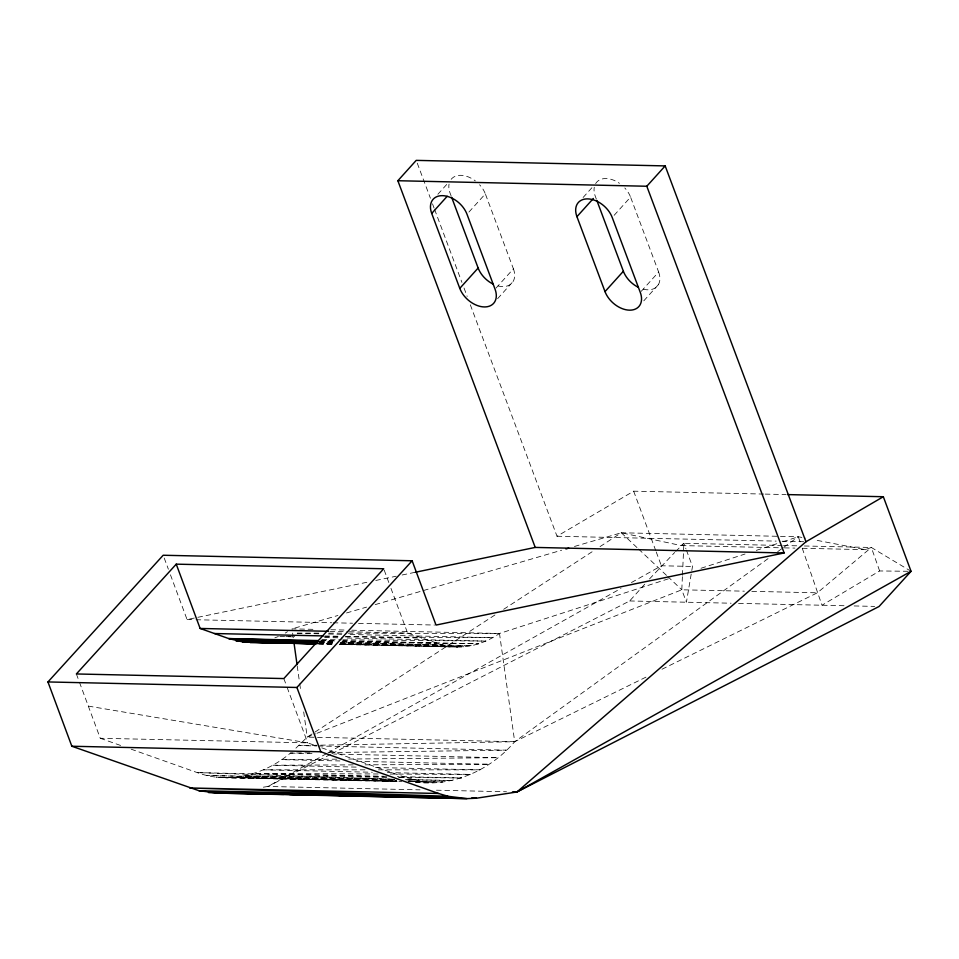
<?xml version="1.0" encoding="UTF-8"?>
<svg xmlns="http://www.w3.org/2000/svg" width="959" height="959" viewBox="0 0 959 959"><rect width="100%" height="100%" fill="white"/><g stroke="black" fill="none" stroke-linecap="round" stroke-linejoin="round"><path stroke-width="0.72" stroke-dasharray="4.79 3.6" d="M686.416 550.118L692.494 566.457L686.416 602.228L681.801 589.797L682.388 576.719M682.448 575.268L683.887 543.309L782.076 545.491M437.867 194.281L447.529 183.565M468.915 212.083L485.35 193.874A21.805 14.577 42.1 0 0 479.572 184.739M496.019 288.084L513.413 268.82L485.35 193.874M583.084 197.506L592.746 186.801M497.601 298.681L513.065 281.55M614.144 215.307L630.566 197.098A21.805 14.577 42.1 0 0 624.8 187.964M641.235 291.32L658.641 272.044L630.566 197.098M643.789 300.838L658.282 284.775M331.886 753.69L629.667 600.957L645.515 583.36M649.483 578.96L674.68 552.492M494.916 614.995L307.228 737.111L294.713 749.315M675.699 551.473L683.887 543.309L685.913 548.752M574.465 546.474L621.3 532.772L681.25 545.575L683.887 543.309M662.01 669.238L817.368 592.806L871.335 547.469L909.767 570.533M309.805 752.815L290.433 753.079C265.187 774.488 229.033 784.51 197.278 772.618L131.203 749.207M768.027 558.653L514.695 741.715C490.013 770.7 451.833 787.495 413.641 781.933L433.048 782.364L408.582 781.273M777.713 551.641L782.568 548.14M783.779 547.265L798.32 536.752L805.596 538.155M503.679 609.301L595.024 549.867M600.022 546.618L621.3 532.772L778.984 536.321M285.267 633.06L287.52 631.669M668.387 578.828L499.495 633.479C487.148 641.883 472.487 647.217 457.455 647.049L339.546 644.436M908.053 571.276L879.631 570.953L821.995 605.237L801.185 545.156M470.33 304.83L557.011 536.249L633.659 491.176L763.736 494.065M326.599 753.582L267.981 786.464L260.74 787.579M327.894 752.851L620.988 588.418M631.406 582.569L661.374 565.762L692.494 566.457M330.555 754.373L267.981 786.464L420.03 789.844M645.946 677.15L514.695 741.715L298.98 745.563L316.89 745.958M303.691 711.902L307.228 737.111L315.583 733.827M316.973 733.275L681.801 589.797L744.364 591.176M274.849 637.831L278.362 636.5M879.631 570.953L871.335 547.469L865.258 549.663L814.335 539.845M701.029 568.267L745.023 554.026M756.303 550.37L777.317 543.561M782.916 541.751L798.32 536.752L800.705 543.753M294.892 628.037L337.916 615.486M346.523 612.969L366.59 607.119M375.197 604.614L561.614 550.226M170.45 574.813L187.065 619.55L368.46 581.969M375.772 580.459L396.247 576.215M402.097 575.004L415.259 572.271M329.165 752.563L506.448 750.166L318.388 745.982M336.813 759.156L281.634 759.648L339.846 760.943M348.752 759.048L497.901 757.694L333.72 754.05M353.236 764.874L272.608 765.246L356.197 767.104M365.175 764.826L489.09 764.263L356.257 761.314M365.019 769.837L263.401 769.825L372.368 772.247M378.469 769.837L480.075 769.849L372.607 767.464M297.242 633.084L321.217 633.132M328.709 633.144L342.183 633.168M348.177 633.18L499.495 633.479L514.695 741.715L307.228 737.111M285.806 636.536L294.737 636.584M324.502 636.752L339.39 636.836M345.348 636.86L492.722 637.675L349.436 634.486M378.17 773.985L254.063 773.374L383.912 776.263M390.133 774.045L470.869 774.428L385.794 772.546M321.984 639.617L341.356 639.797M342.842 639.809L485.817 641.103L344.029 637.951M386.729 777.269L244.617 775.891L393.873 779.211M398.692 777.377L461.531 777.989L397.35 776.562M319.395 641.751L335.782 641.955M341.74 642.027L478.817 643.777L342.986 640.756M393.717 779.655L235.111 777.353L396.307 780.938M405.693 779.823L452.085 780.506L405.813 779.475M318.232 643.141L334.631 643.417M340.589 643.513L471.732 645.659L340.385 642.734M318.544 643.825L333.444 644.124M339.414 644.244L464.6 646.75L339.222 643.969M396.175 781.058L225.581 777.749L401.701 781.669M408.15 781.297L442.567 781.957L408.246 781.201M765.222 494.101L786.152 494.568M557.011 536.249L776.143 541.116M782.112 541.248L805.956 541.775M783.563 545.515L798.439 545.851M804.385 545.983L871.335 547.469M681.25 545.575L782.976 547.841M784.474 547.877L794.939 548.104M802.419 548.272L866.972 549.699M751.82 591.343L817.368 592.806M629.667 600.957L731.106 603.211M738.562 603.379L845.394 605.752M854.169 605.944L874.656 606.4M187.065 619.55L194.521 619.706M196.008 619.742L331.67 622.763M333.157 622.787L352.54 623.218M358.51 623.35L434.535 625.04M312.922 629.332L292.027 628.864L293.274 637.771M330.831 629.727L345.755 630.063M351.725 630.195L499.495 633.479M329.98 631.334L347.889 631.729M349.388 631.765L407.599 633.06L443.238 645.275L457.455 647.049L339.726 644.256M297.206 633.324L321.085 633.851M328.541 634.019L341.979 634.319M324.849 635.961L339.762 636.285M345.731 636.416L421.816 638.095M279.848 636.524L294.773 636.86M324.622 637.519L342.543 637.927M320.606 640.252L337.017 640.624M321.301 640.648L336.225 640.984M342.195 641.115L436.225 643.201M319.491 642.278L334.415 642.602M319.359 642.518L334.283 642.854M340.253 642.986L443.238 645.275L341.955 642.122M318.328 643.501L333.9 643.98M318.64 643.969L333.576 644.304M79.489 682.34L100.263 738.262L307.731 742.865L316.17 745.85M290.433 753.079L312.826 753.582M386.837 776.826L197.278 772.618L394.652 779.331M398.776 777.09L404.746 777.222L423.53 781.705L408.606 781.369M394.688 779.559L206.629 775.387L396.606 780.926M396.666 781.106L216.075 777.102L397.134 781.489M436.429 790.204L506.496 791.762M780.47 536.345L798.32 536.752M318.856 643.765L333.756 644.112M319.203 642.962L334.104 643.369M340.061 643.537L450.322 646.558M319.611 641.427L335.998 641.931M88.324 706.112L307.731 742.865L286.957 686.956M321.792 747.84L404.746 777.222M100.263 738.262L121.361 745.73M621.3 532.772L637.507 548.045M638.586 549.063L666.673 575.532M667.752 576.551L681.801 589.797M596.342 199.1L595.299 196.319A21.805 14.577 42.1 0 1 594.256 187.281M451.114 195.864L450.071 193.095A21.805 14.577 42.1 0 1 449.04 184.056M417.273 163.174L430.411 198.237M432.509 203.847L434.079 208.055M434.607 209.458L461.926 282.39M464.024 288L467.177 296.415M633.659 491.176L655.728 550.562M656.232 551.952L661.374 565.762M384.223 570.161L388.898 582.736M390.972 588.335L407.599 633.06M283.84 678.564L286.441 685.553M164.217 558.042L168.376 569.226M76.372 673.961L78.974 680.95M297.23 665.942L299.52 682.245M299.735 683.731L300.778 691.139M595.647 183.589A21.805 14.577 42.1 0 1 619.442 183.313M658.641 272.044A21.805 14.577 42.1 0 1 643.01 289.103M513.413 268.82A21.805 14.577 42.1 0 1 495.323 285.063M451.162 179.309A21.805 14.577 42.1 0 1 475.364 180.915M414.084 779.991L406.628 779.823L414.084 779.991"/><path stroke-width="1.44" d="M784.138 552.959L535.218 547.421L397.865 180.724L416.218 160.369L665.174 165.907L805.956 541.775L516.937 791.99L476.407 798.224L466.877 798.631L217.921 793.093L198.969 790.719L71.841 746.246L47.95 681.945L163.174 555.249L412.13 560.775L436.021 625.076L784.138 552.959L646.81 186.25L665.174 165.907M431.718 213.437A21.805 14.577 42.1 0 1 442.543 195.66A21.805 14.577 42.1 0 1 466.985 214.217L495.048 289.162A21.805 14.577 42.1 0 1 484.223 306.94A21.805 14.577 42.1 0 1 459.781 288.371L431.718 213.437L447.182 196.307M459.781 288.371L478.145 268.029L451.629 197.254M576.934 216.662A21.805 14.577 42.1 0 1 587.759 198.885A21.805 14.577 42.1 0 1 612.202 217.453L640.276 292.387A21.805 14.577 42.1 0 1 629.452 310.165A21.805 14.577 42.1 0 1 605.009 291.608L576.934 216.662L593.369 198.465M605.009 291.608L623.374 271.253L596.858 200.479M176.24 564.156L76.372 673.961L283.84 678.564L383.708 568.759L176.24 564.156L200.131 628.457L228.769 638.586L242.855 641.955L315.655 643.909M47.95 681.945L296.906 687.471L412.13 560.775M787.651 494.592L883.335 496.726L911.05 571.312L879.043 606.508L516.937 791.99L512.454 791.894M805.956 541.775L883.335 496.726M516.937 791.99L911.05 571.312M565.918 548.968L568.783 548.14M415.259 572.271L535.218 547.421M275.017 642.434L249.987 642.446L315.559 643.765M309.289 642.998L315.259 643.093M283.66 794.4L217.921 793.093L240.865 792.997M289.642 794.52L326.995 795.263M338.947 795.502L370.318 796.114M386.753 796.449L412.154 796.953M434.571 797.397L455.489 797.804L439.138 797.397M397.865 180.724L646.81 186.25M200.131 628.457L328.493 631.298M214.444 633.527L323.351 635.925M318.316 640.576L228.769 638.586L318.124 641.379M317.861 642.494L235.77 640.66L316.23 642.878M317.489 643.609L242.855 641.955L315.883 643.693M71.841 746.246L320.797 751.772L438.575 793.489L447.925 796.258L466.877 798.631L208.415 792.434L457.371 797.972L198.969 790.719L447.925 796.258L189.618 787.962L438.575 793.489M267.693 793.584L284.092 793.956M310.932 794.543L325.832 794.879M352.672 795.479L369.071 795.838M395.899 796.438L412.298 796.797M296.906 687.471L320.797 751.772M294.113 643.693L297.026 664.455M638.083 287.197A21.805 14.577 42.1 0 1 623.374 271.253M492.854 283.972A21.805 14.577 42.1 0 1 478.145 268.029M476.407 798.224L471.924 798.14L476.407 798.224"/></g></svg>
